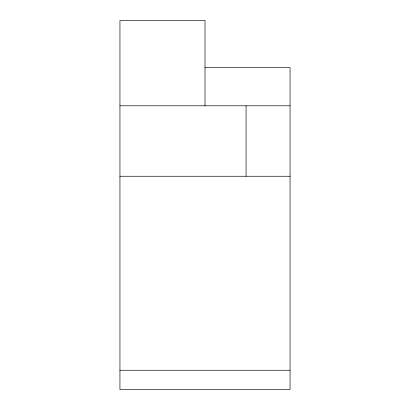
<?xml version="1.0" encoding="UTF-8"?>
<svg xmlns="http://www.w3.org/2000/svg" width="410" height="410" viewBox="0 0 410 410"><rect width="100%" height="100%" fill="white"/><g stroke="black" fill="none" stroke-linecap="round" stroke-linejoin="round"><path stroke-width="0.61" d="M205 67.619L290.06 67.619L290.06 389.5L119.94 389.5L119.94 20.5L205 20.5L205 105.8M119.94 105.8L290.06 105.8M119.94 176.259L290.06 176.259M119.94 370.245L290.06 370.245M246.067 105.8L246.067 176.259"/></g></svg>
